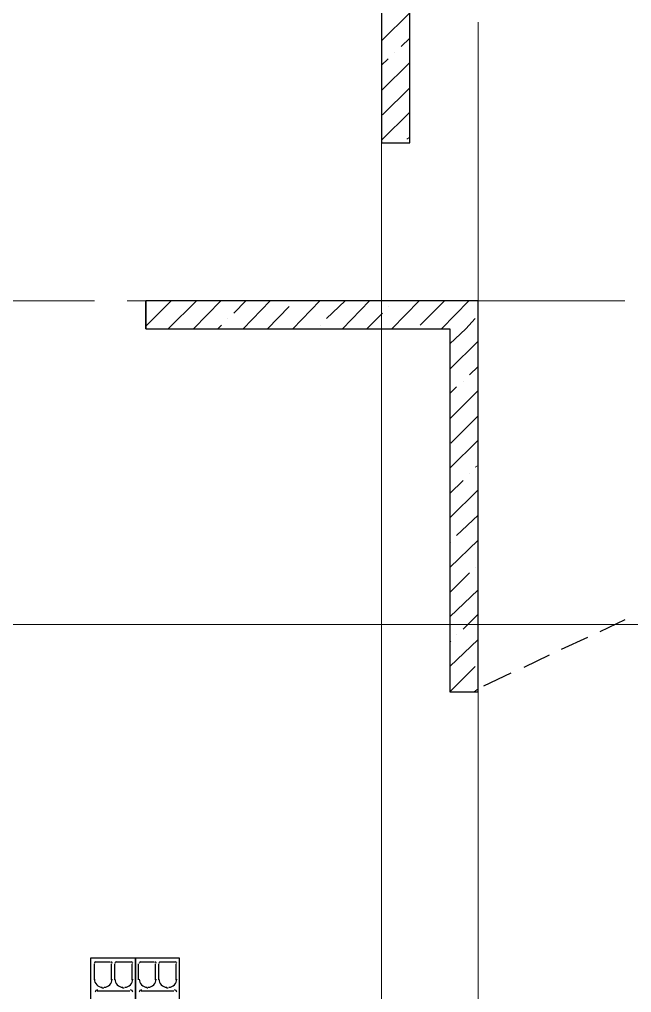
# Model space of a CAD drawing. Header units: millimetres. Extents: x 2279 to 5236, y 896 to 2828.
# Drawn here: x 4466.38 to 4494.07, y 1850.63 to 1894.69 of the extents above; entities that cross this region are included whole.
import ezdxf

# ---------------------------------------------------------------- set-up
doc = ezdxf.new("R2010")
doc.units = ezdxf.units.MM
for name, color, linetype in [('PDF _!!ТОНКАЯ', 7, 'Continuous'), ('PDF _0', 7, 'Continuous'), ('PDF _2020-02-11_АР_Секция_1 - План этажа - Уровень 2$0$A-WALL-FNSH', 7, 'Continuous')]:
    doc.layers.add(name, color=color, linetype=linetype)

msp = doc.modelspace()

# ---------------------------------------------------------------- linework, layer by layer
at = {"layer": 'PDF _!!ТОНКАЯ', "lineweight": 25}
for points in [[(4484.032, 1889.101), (4484.032, 1898.288), (4482.762, 1898.288), (4482.762, 1889.101)], [(4472.093, 1880.677), (4485.852, 1880.677), (4485.852, 1864.251), (4487.122, 1864.251), (4487.122, 1881.947), (4472.093, 1881.947)], [(4469.596, 1852.185), (4469.596, 1848.714), (4471.628, 1848.714), (4471.628, 1852.185)], [(4471.628, 1852.185), (4471.628, 1848.714), (4473.617, 1848.714), (4473.617, 1852.185)]]:
    msp.add_lwpolyline(points, close=True, dxfattribs=at)
at = {"layer": 'PDF _!!ТОНКАЯ', "lineweight": 20}
for points in [[(4482.762, 1893.716), (4484.032, 1894.986)], [(4482.762, 1833.601), (4482.762, 1847.698), (4482.762, 1867.299), (4482.762, 1880.55), (4482.762, 1894.562)], [(4487.122, 1833.601), (4487.122, 1847.698), (4487.122, 1867.299), (4487.122, 1880.55), (4487.122, 1894.562)], [(4483.651, 1893.462), (4484.032, 1893.843)], [(4482.762, 1892.615), (4483.058, 1892.911)], [(4483.354, 1893.208), (4483.354, 1893.208)], [(4482.762, 1891.472), (4484.032, 1892.742)], [(4482.804, 1890.371), (4484.032, 1891.599)], [(4482.762, 1889.228), (4484.032, 1890.498)], [(4483.905, 1889.271), (4484.032, 1889.355)], [(4469.765, 1881.947), (4455.117, 1881.947), (4441.104, 1881.947)], [(4472.263, 1881.947), (4471.247, 1881.947)], [(4472.093, 1880.804), (4473.236, 1881.947)], [(4472.093, 1881.947), (4472.136, 1881.947)], [(4473.109, 1880.677), (4474.379, 1881.947)], [(4493.769, 1881.947), (4473.787, 1881.947)], [(4474.252, 1880.677), (4475.48, 1881.947)], [(4476.073, 1881.396), (4476.623, 1881.947)], [(4476.496, 1880.677), (4477.724, 1881.947)], [(4478.74, 1880.677), (4479.968, 1881.947)], [(4480.264, 1881.142), (4481.111, 1881.947)], [(4480.984, 1880.677), (4482.211, 1881.947)], [(4483.227, 1880.677), (4484.455, 1881.947)], [(4484.497, 1880.846), (4485.598, 1881.947)], [(4485.471, 1880.677), (4486.699, 1881.947)], [(4477.597, 1880.677), (4478.571, 1881.693)], [(4482.084, 1880.677), (4482.804, 1881.396)], [(4483.058, 1881.693), (4483.058, 1881.693)], [(4475.777, 1881.142), (4475.777, 1881.142)], [(4485.852, 1879.999), (4486.572, 1880.677), (4486.995, 1881.142)], [(4475.353, 1880.677), (4475.523, 1880.846)], [(4480.01, 1880.846), (4480.01, 1880.846)], [(4485.852, 1878.856), (4487.122, 1880.126)], [(4486.741, 1878.602), (4487.122, 1878.983)], [(4486.445, 1878.306), (4486.445, 1878.306)], [(4485.852, 1877.756), (4486.149, 1878.052)], [(4485.852, 1876.613), (4487.122, 1877.883)], [(4485.895, 1875.512), (4487.122, 1876.74)], [(4485.852, 1874.369), (4487.122, 1875.639)], [(4486.995, 1874.411), (4487.122, 1874.496)], [(4486.741, 1874.115), (4486.741, 1874.115)], [(4485.852, 1873.226), (4486.445, 1873.818)], [(4485.852, 1872.125), (4487.122, 1873.395)], [(4486.149, 1871.321), (4487.122, 1872.252)], [(4485.852, 1869.881), (4487.122, 1871.109)], [(4485.895, 1871.024), (4485.895, 1871.024)], [(4485.852, 1868.738), (4486.741, 1869.627)], [(4486.995, 1869.881), (4486.995, 1869.881)], [(4485.852, 1867.638), (4487.122, 1868.865)], [(4486.445, 1867.087), (4487.122, 1867.765)], [(4541.395, 1867.299), (4536.4, 1867.299), (4530.177, 1867.299), (4508.374, 1867.299), (4500.5, 1867.299), (4493.007, 1867.299), (4488.646, 1867.299), (4466.167, 1867.299), (4459.901, 1867.299), (4455.117, 1867.299), (4441.104, 1867.299)], [(4486.149, 1866.833), (4486.149, 1866.833)], [(4485.852, 1865.394), (4487.122, 1866.622)], [(4485.852, 1866.495), (4485.895, 1866.537)], [(4485.852, 1864.251), (4486.995, 1865.394)], [(4486.953, 1864.251), (4487.122, 1864.378)]]:
    msp.add_lwpolyline(points, dxfattribs=at)
at = {"layer": 'PDF _!!ТОНКАЯ', "lineweight": 25}
for points in [[(4472.093, 1880.677), (4472.093, 1881.947)], [(4493.769, 1867.511), (4492.626, 1866.96)], [(4492.075, 1866.706), (4490.89, 1866.156)], [(4490.34, 1865.902), (4489.197, 1865.352)], [(4488.604, 1865.098), (4487.376, 1864.505)], [(4469.765, 1851.212), (4469.765, 1851.931)], [(4469.807, 1852.016), (4470.485, 1852.016)], [(4470.527, 1851.931), (4470.527, 1851.212)], [(4470.696, 1851.212), (4470.696, 1851.931)], [(4470.739, 1852.016), (4471.416, 1852.016)], [(4471.458, 1851.931), (4471.458, 1851.212)], [(4471.755, 1851.212), (4471.755, 1851.931)], [(4471.839, 1852.016), (4472.474, 1852.016)], [(4472.517, 1851.931), (4472.517, 1851.212)], [(4472.686, 1851.212), (4472.686, 1851.931)], [(4472.728, 1852.016), (4473.406, 1852.016)], [(4473.448, 1851.931), (4473.448, 1851.212)], [(4469.892, 1850.704), (4471.374, 1850.704)], [(4470.188, 1850.831), (4470.104, 1850.831)], [(4471.12, 1850.831), (4471.035, 1850.831)], [(4471.882, 1850.704), (4473.363, 1850.704)], [(4472.178, 1850.831), (4472.136, 1850.831)], [(4473.109, 1850.831), (4473.025, 1850.831)]]:
    msp.add_lwpolyline(points, dxfattribs=at)
for centre, radius, start, end in [((4469.829, 1851.953), 0.0635, 89.9999, 180.0001), ((4470.506, 1851.953), 0.0635, 359.9999, 90.0001), ((4470.76, 1851.953), 0.0635, 89.9999, 180.0001), ((4471.437, 1851.953), 0.0635, 359.9999, 90.0001), ((4471.861, 1851.953), 0.0635, 89.9999, 180.0001), ((4472.496, 1851.953), 0.0635, 359.9999, 90.0001), ((4472.75, 1851.953), 0.0635, 89.9999, 180.0001), ((4473.427, 1851.953), 0.0635, 359.9999, 90.0001), ((4470.125, 1851.233), 0.36, 180, 270), ((4470.21, 1851.233), 0.36, 270, 360), ((4471.056, 1851.233), 0.36, 180, 270), ((4471.141, 1851.233), 0.36, 270, 360), ((4472.157, 1851.233), 0.36, 180, 270), ((4472.199, 1851.233), 0.36, 270, 360), ((4473.046, 1851.233), 0.36, 180, 270), ((4473.131, 1851.233), 0.36, 270, 360), ((4469.913, 1850.64), 0.106, 90.0001, 179.9999), ((4471.395, 1850.64), 0.106, 0.0001, 89.9999), ((4471.903, 1850.64), 0.106, 90.0001, 179.9999), ((4473.385, 1850.64), 0.106, 0.0001, 89.9999)]:
    msp.add_arc(centre, radius, start, end, dxfattribs=at)
at = {"layer": 'PDF _0', "lineweight": 20}
msp.add_lwpolyline([(4488.01, 1939.323, 0.279769), (4426.921, 1746.34, 0.279819), (4569.93, 1603.107, 0.279869), (4762.953, 1663.951)], format="xyb", dxfattribs=at)
at = {"layer": 'PDF _2020-02-11_АР_Секция_1 - План этажа - Уровень 2$0$A-WALL-FNSH', "lineweight": 9}
msp.add_lwpolyline([(4485.852, 1880.677), (4485.768, 1880.677)], dxfattribs=at)

doc.saveas('drawing.dxf')
